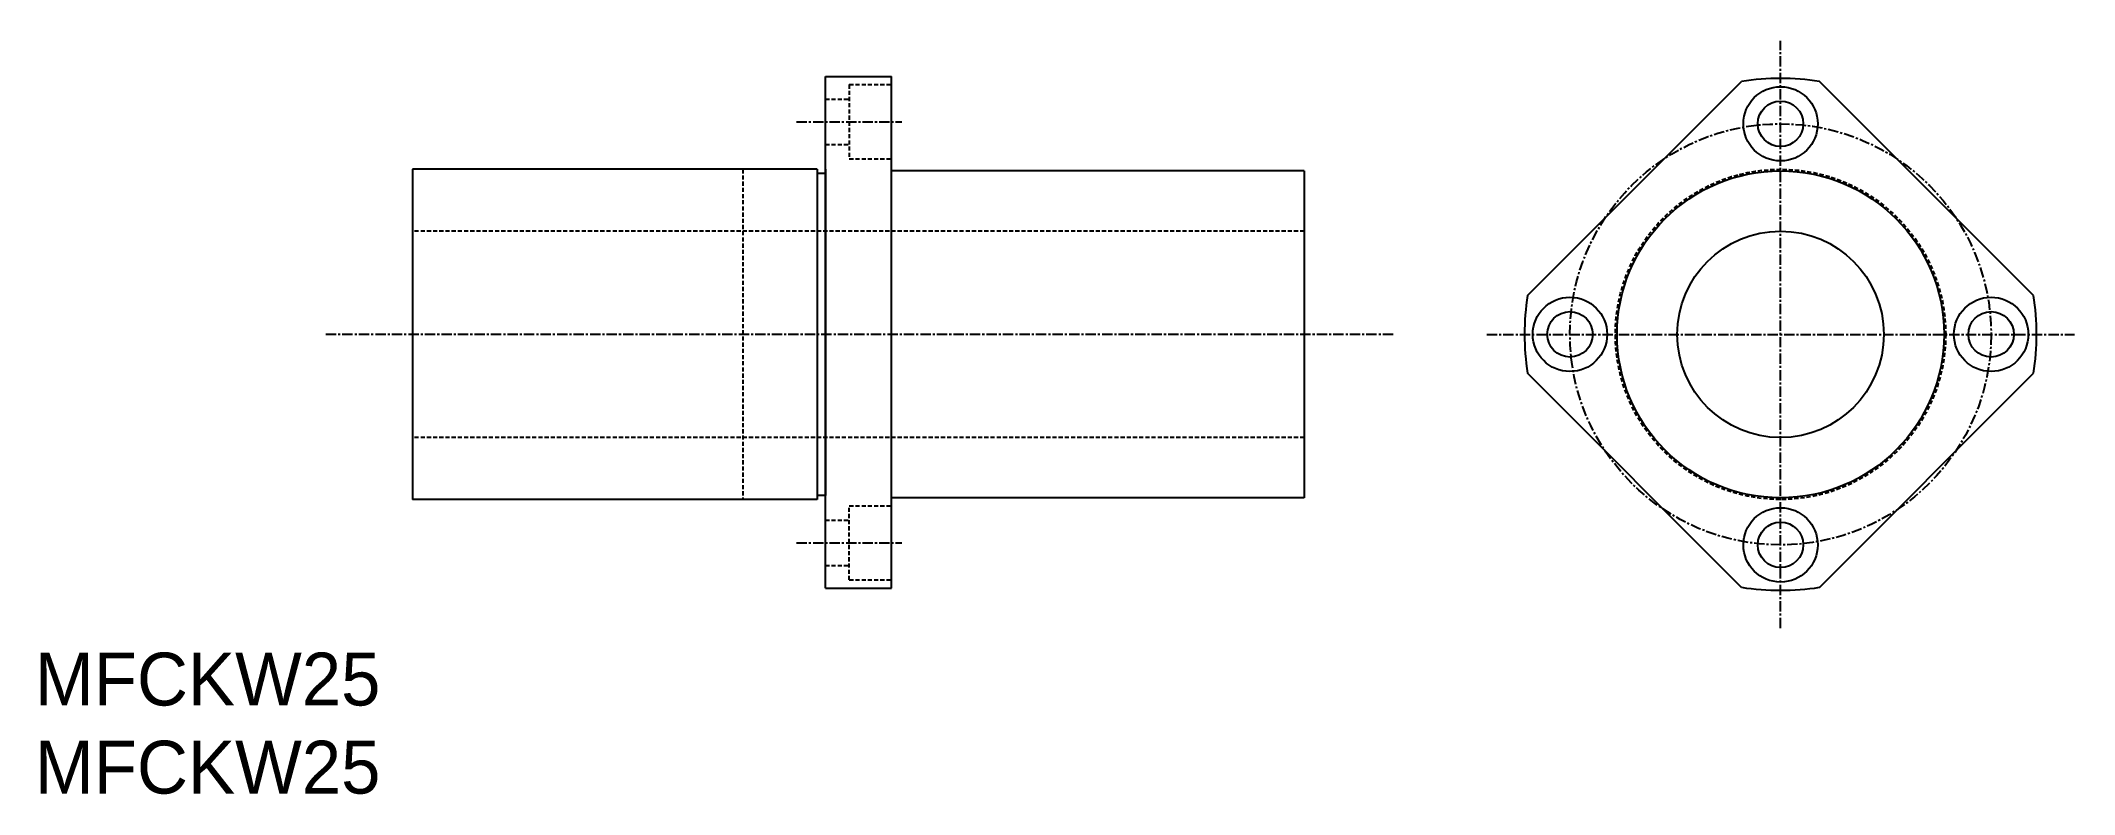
# Model space of a CAD drawing. Extents: x 11 to 257, y 10 to 101.
import ezdxf

# ---------------------------------------------------------------- set-up
doc = ezdxf.new("R2010")
doc.units = 0
doc.linetypes.add('CENTER', pattern=[2, 1.25, -0.25, 0.25, -0.25])
doc.linetypes.add('DASHED', pattern=[0.75, 0.5, -0.25])
doc.layers.get('0').update_dxf_attribs({"linetype": 'CONTINUOUS'})
doc.layers.add('CENTER', color=1, linetype='CENTER')

msp = doc.modelspace()

# ---------------------------------------------------------------- linework, layer by layer
at = {"color": 7, "linetype": 'CONTINUOUS'}
for p, q in [((105.72, 34.87), (105.72, 96.87)), ((105.72, 96.87), (113.72, 96.87)), ((113.72, 34.87), (113.72, 96.87)), ((190.75, 70.34), (216.68, 96.26)), ((252.03, 70.34), (226.11, 96.26)), ((104.72, 85.62), (55.72, 85.62)), ((55.72, 85.62), (55.72, 45.62)), ((104.72, 85.62), (104.72, 45.62)), ((105.72, 85.12), (104.72, 85.12)), ((105.72, 85.62), (105.72, 46.12)), ((163.72, 85.42), (113.72, 85.42)), ((163.72, 85.42), (163.72, 45.82)), ((216.68, 34.98), (190.75, 60.9)), ((226.11, 34.98), (252.03, 60.9)), ((104.72, 45.62), (55.72, 45.62)), ((105.72, 46.12), (104.72, 46.12)), ((163.72, 45.82), (113.72, 45.82)), ((105.72, 34.87), (113.72, 34.87))]:
    msp.add_line(p, q, dxfattribs=at)
at = {"color": 3, "linetype": 'DASHED'}
for p, q in [((105.72, 94.12), (108.62, 94.12)), ((108.62, 95.87), (113.72, 95.87)), ((108.62, 95.87), (108.62, 86.87)), ((105.72, 88.62), (108.62, 88.62)), ((108.62, 86.87), (113.72, 86.87)), ((95.72, 85.62), (95.72, 45.62)), ((163.72, 78.12), (55.72, 78.12)), ((163.72, 53.12), (55.72, 53.12)), ((108.62, 35.87), (108.62, 44.87)), ((108.62, 44.87), (113.72, 44.87)), ((105.72, 43.12), (108.62, 43.12)), ((105.72, 37.62), (108.62, 37.62)), ((108.62, 35.87), (113.72, 35.87))]:
    msp.add_line(p, q, dxfattribs=at)
at = {"color": 7, "linetype": 'CONTINUOUS'}
for centre, radius in [((221.39, 91.12), 4.5), ((221.39, 91.12), 2.75), ((221.39, 65.62), 19.8), ((221.39, 65.62), 12.5), ((195.89, 65.62), 4.5), ((246.89, 65.62), 4.5), ((195.89, 65.62), 2.75), ((246.89, 65.62), 2.75), ((221.39, 40.12), 4.5), ((221.39, 40.12), 2.75)]:
    msp.add_circle(centre, radius, dxfattribs=at)
at = {"color": 3, "linetype": 'DASHED'}
msp.add_circle((221.39, 65.62), 20, dxfattribs=at)
at = {"color": 7, "linetype": 'CONTINUOUS'}
for start, end in [(81.2493, 98.7507), (171.2493, 188.7507), (351.2493, 8.7507), (261.2493, 278.7507)]:
    msp.add_arc((221.39, 65.62), 31, start, end, dxfattribs=at)
at = {"layer": 'CENTER', "color": 1, "linetype": 'CENTER'}
for p, q in [((221.39, 30.05), (221.39, 101.19)), ((102.23, 91.37), (115, 91.37)), ((174.48, 65.62), (45.25, 65.62)), ((185.82, 65.62), (256.97, 65.62)), ((102.23, 40.37), (115, 40.37))]:
    msp.add_line(p, q, dxfattribs=at)
msp.add_circle((221.39, 65.62), 25.5, dxfattribs=at)

# ---------------------------------------------------------------- texts
at = {"color": 7, "linetype": 'CONTINUOUS'}
for p in [(10, 20.67), (10, 10)]:
    msp.add_text('MFCKW25', height=6.4, dxfattribs=at).set_placement(p)

doc.saveas('drawing.dxf')
